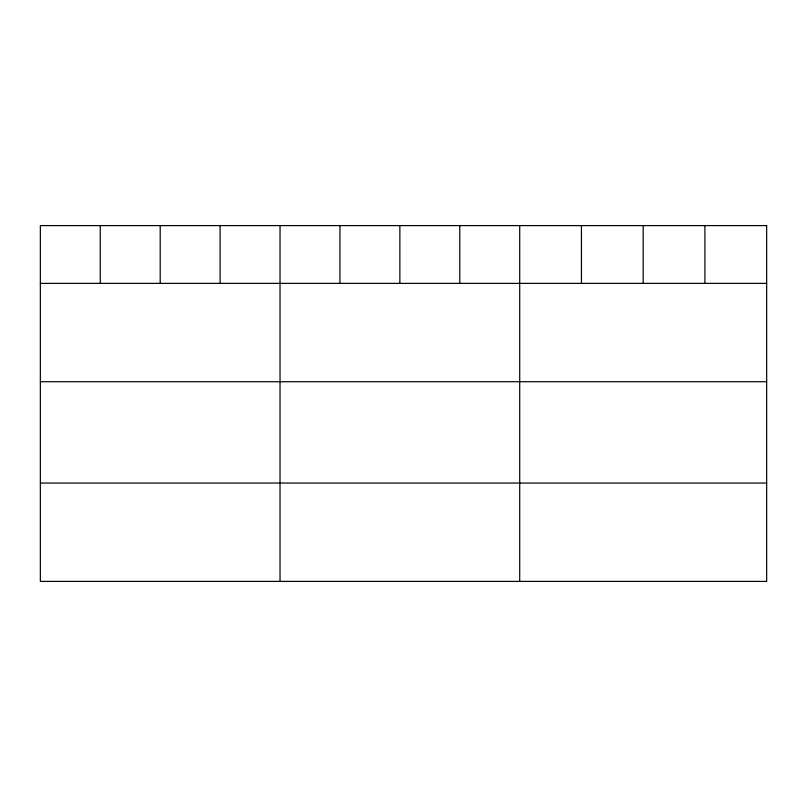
<?xml version="1.0" encoding="UTF-8"?>
<svg xmlns="http://www.w3.org/2000/svg" width="807" height="807" viewBox="0 0 807 807"><rect width="100%" height="100%" fill="white"/><g stroke="black" fill="none" stroke-linecap="round" stroke-linejoin="round"><path stroke-width="1.21" d="M40.35 283.378L766.65 283.378M40.35 381.721L766.65 381.721M40.35 483.05L766.65 483.05M704.914 225.597L704.914 283.378M643.179 225.597L643.179 283.378M581.443 225.597L581.443 283.378M519.708 225.597L519.708 581.403M459.788 225.597L459.788 283.378M399.868 225.597L399.868 283.378M339.949 225.597L339.949 283.378M280.029 225.597L280.029 581.403M220.109 225.597L220.109 283.378M160.19 225.597L160.19 283.378M100.27 225.597L100.27 283.378M766.65 225.597L40.35 225.597L40.35 581.403L766.65 581.403L766.65 225.597"/></g></svg>
